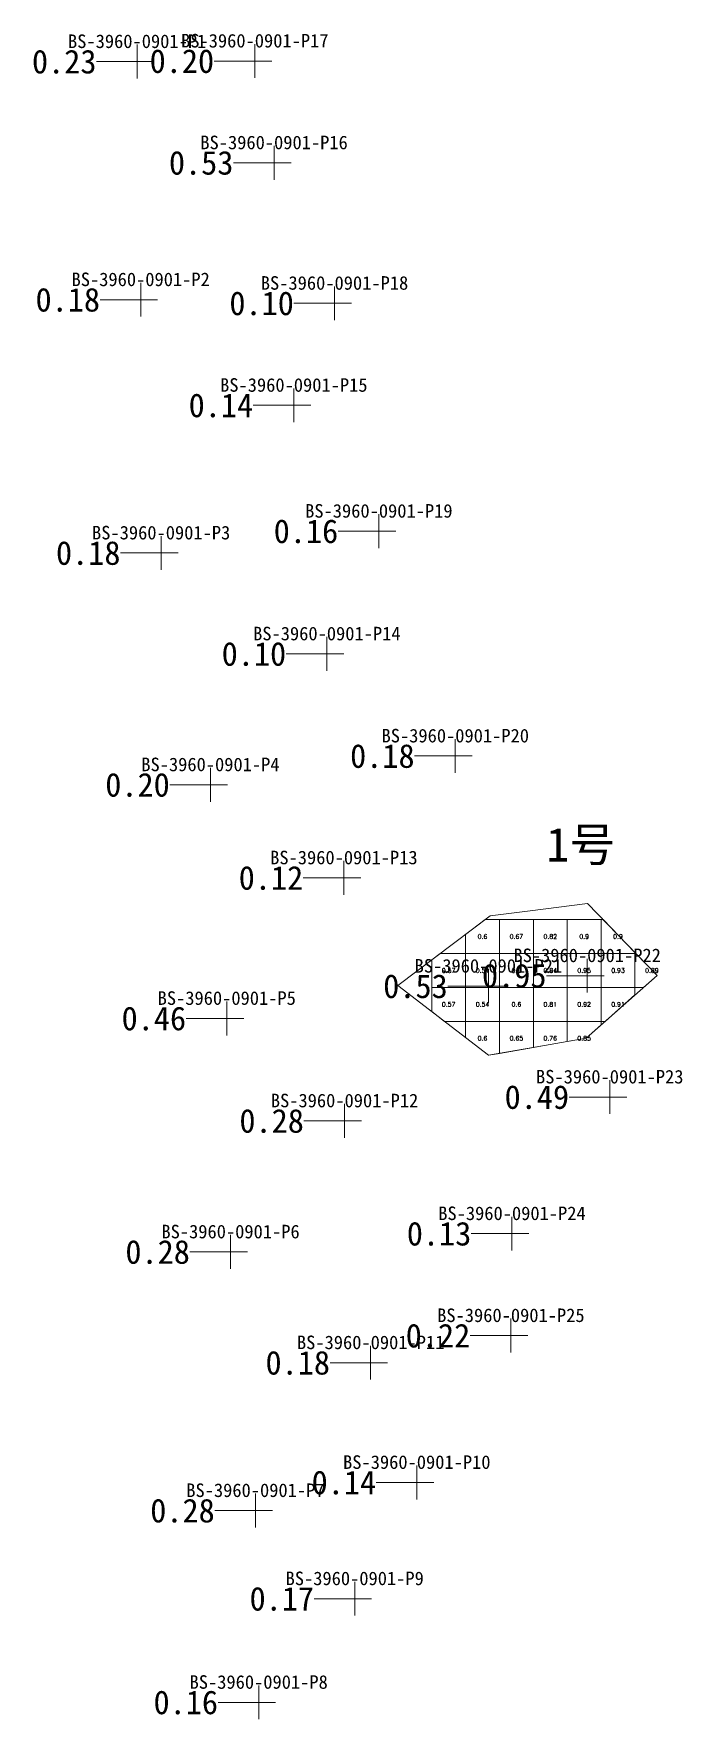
# Model space of a CAD drawing. Header units: inches. Extents: x 470045.2 to 470064.4, y 4349741.5 to 4349791.2.
import ezdxf
from ezdxf.enums import TextEntityAlignment as Align

# ---------------------------------------------------------------- set-up
doc = ezdxf.new("R2010")
doc.units = ezdxf.units.IN
doc.header["$MEASUREMENT"] = 0
for name, color, linetype, lineweight in [('0.500-1.000', 7, 'Continuous', 0), ('孔口文字', 7, 'Continuous', 0), ('点', 7, 'Continuous', 0), ('爆区方格网', 7, 'Continuous', 0), ('线条', 7, 'Continuous', 0), ('钻孔', 7, 'Continuous', 0)]:
    doc.layers.add(name, color=color, linetype=linetype, lineweight=lineweight)
doc.styles.add('3dmine_textStyle_1', font='txt.shx', dxfattribs={"height": 1, "bigfont": 'gbcbig.shx'})
doc.styles.add('3dmine_textStyle_2', font='宋体.ttf', dxfattribs={"height": 1})
doc.styles.add('3dmine_textStyle_3', font='simsunb.ttf', dxfattribs={"height": 1})

msp = doc.modelspace()

# ---------------------------------------------------------------- hatches: boundary and pattern name
at = {"layer": '钻孔', "linetype": 'Continuous', "lineweight": 0, "true_color": 0x808080, "extrusion": (0, 1, 0)}
for points in [[(-470049.266, 3950.359), (-470048.266, 3950.359), (-470048.266, 3956.359), (-470049.266, 3956.359)], [(-470052.74, 3949.93), (-470051.74, 3949.93), (-470051.74, 3955.93), (-470052.74, 3955.93)], [(-470049.371, 3950.367), (-470048.371, 3950.367), (-470048.371, 3956.367), (-470049.371, 3956.367)], [(-470055.094, 3950.24), (-470054.094, 3950.24), (-470054.094, 3956.24), (-470055.094, 3956.24)], [(-470053.892, 3950.247), (-470052.892, 3950.247), (-470052.892, 3956.247), (-470053.892, 3956.247)], [(-470056.403, 3949.715), (-470055.403, 3949.715), (-470055.403, 3956.715), (-470056.403, 3956.715)], [(-470049.975, 3949.633), (-470048.975, 3949.633), (-470048.975, 3956.633), (-470049.975, 3956.633)], [(-470054.867, 3949.976), (-470053.867, 3949.976), (-470053.867, 3956.976), (-470054.867, 3956.976)], [(-470058.659, 3950.382), (-470057.659, 3950.382), (-470057.659, 3957.382), (-470058.659, 3957.382)], [(-470051.43, 3949.659), (-470050.43, 3949.659), (-470050.43, 3957.659), (-470051.43, 3957.659)], [(-470055.37, 3950.055), (-470054.37, 3950.055), (-470054.37, 3958.055), (-470055.37, 3958.055)], [(-470051.912, 3949.713), (-470050.912, 3949.713), (-470050.912, 3958.713), (-470051.912, 3958.713)], [(-470063.22, 3949.694), (-470062.22, 3949.694), (-470062.22, 3959.694), (-470063.22, 3959.694)], [(-470055.39, 3949.742), (-470054.39, 3949.742), (-470054.39, 3959.742), (-470055.39, 3959.742)], [(-470060.333, 3950.206), (-470059.333, 3950.206), (-470059.333, 3960.206), (-470060.333, 3960.206)], [(-470052.024, 3950.402), (-470051.024, 3950.402), (-470051.024, 3960.402), (-470052.024, 3960.402)], [(-470060.301, 3950.399), (-470059.301, 3950.399), (-470059.301, 3960.399), (-470060.301, 3960.399)], [(-470056.161, 3949.679), (-470055.161, 3949.679), (-470055.161, 3960.679), (-470056.161, 3960.679)], [(-470057.523, 3949.826), (-470056.523, 3949.826), (-470056.523, 3960.826), (-470057.523, 3960.826)], [(-470052.758, 3949.899), (-470051.758, 3949.899), (-470051.758, 3960.899), (-470052.758, 3960.899)], [(-470055.69, 3949.843), (-470054.69, 3949.843), (-470054.69, 3960.843), (-470055.69, 3960.843)], [(-470052.855, 3949.604), (-470051.855, 3949.604), (-470051.855, 3960.604), (-470052.855, 3960.604)]]:
    msp.add_hatch(color=8, dxfattribs=at).paths.add_polyline_path(points, flags=0)
at = {"layer": '钻孔', "linetype": 'Continuous', "lineweight": 0, "true_color": 0x00ffff, "extrusion": (0, 1, 0)}
for points in [[(-470053.309, 3949.76), (-470052.309, 3949.76), (-470052.309, 3955.76), (-470053.309, 3955.76)], [(-470062.553, 3949.931), (-470061.553, 3949.931), (-470061.553, 3958.931), (-470062.553, 3958.931)], [(-470059.636, 3950.199), (-470058.636, 3950.199), (-470058.636, 3959.199), (-470059.636, 3959.199)]]:
    msp.add_hatch(color=4, dxfattribs=at).paths.add_polyline_path(points, flags=0)

# ---------------------------------------------------------------- linework, layer by layer
at = {"layer": '0.500-1.000', "color": 4, "linetype": 'Continuous', "lineweight": 0, "true_color": 0x00ffff}
msp.add_lwpolyline([(470063.616, 4349763.404), (470061.52, 4349761.557), (470060.297, 4349761.341), (470058.644, 4349761.051), (470055.963, 4349763.107), (470058.686, 4349765.16), (470059.875, 4349765.313), (470061.562, 4349765.53), (470063.616, 4349763.404)], dxfattribs=at)
at = {"layer": '点', "color": 138, "linetype": 'Continuous', "lineweight": 0, "true_color": 0x004c4c}
for points, elevation in [([(470048.266, 4349789.865), (470048.266, 4349790.865)], 3956.359), ([(470051.74, 4349789.881), (470051.74, 4349790.881)], 3955.93), ([(470048.766, 4349790.365), (470047.766, 4349790.365)], 3956.359), ([(470052.24, 4349790.381), (470051.24, 4349790.381)], 3955.93), ([(470052.309, 4349786.88), (470052.309, 4349787.88)], 3955.76), ([(470052.809, 4349787.38), (470051.809, 4349787.38)], 3955.76), ([(470048.371, 4349782.841), (470048.371, 4349783.841)], 3956.367), ([(470054.094, 4349782.735), (470054.094, 4349783.735)], 3956.24), ([(470048.871, 4349783.341), (470047.871, 4349783.341)], 3956.367), ([(470054.594, 4349783.235), (470053.594, 4349783.235)], 3956.24), ([(470052.892, 4349779.725), (470052.892, 4349780.725)], 3956.247), ([(470053.392, 4349780.225), (470052.392, 4349780.225)], 3956.247), ([(470055.403, 4349776.011), (470055.403, 4349777.011)], 3956.715), ([(470048.975, 4349775.369), (470048.975, 4349776.369)], 3956.633), ([(470055.903, 4349776.511), (470054.903, 4349776.511)], 3956.715), ([(470049.475, 4349775.869), (470048.475, 4349775.869)], 3956.633), ([(470053.867, 4349772.392), (470053.867, 4349773.392)], 3956.976), ([(470054.367, 4349772.892), (470053.367, 4349772.892)], 3956.976), ([(470057.659, 4349769.38), (470057.659, 4349770.38)], 3957.382), ([(470058.159, 4349769.88), (470057.159, 4349769.88)], 3957.382), ([(470050.43, 4349768.531), (470050.43, 4349769.531)], 3957.659), ([(470050.93, 4349769.031), (470049.93, 4349769.031)], 3957.659), ([(470054.37, 4349765.785), (470054.37, 4349766.785)], 3958.055), ([(470054.87, 4349766.285), (470053.87, 4349766.285)], 3958.055), ([(470061.553, 4349762.899), (470061.553, 4349763.899)], 3958.931), ([(470058.636, 4349762.589), (470058.636, 4349763.589)], 3959.199), ([(470062.053, 4349763.399), (470061.053, 4349763.399)], 3958.931), ([(470059.136, 4349763.089), (470058.136, 4349763.089)], 3959.199), ([(470050.912, 4349761.638), (470050.912, 4349762.638)], 3958.713), ([(470051.412, 4349762.138), (470050.412, 4349762.138)], 3958.713), ([(470062.22, 4349759.319), (470062.22, 4349760.319)], 3959.694), ([(470062.72, 4349759.819), (470061.72, 4349759.819)], 3959.694), ([(470054.39, 4349758.616), (470054.39, 4349759.616)], 3959.742), ([(470054.89, 4349759.116), (470053.89, 4349759.116)], 3959.742), ([(470059.333, 4349755.289), (470059.333, 4349756.289)], 3960.206), ([(470059.833, 4349755.789), (470058.833, 4349755.789)], 3960.206), ([(470051.024, 4349754.75), (470051.024, 4349755.75)], 3960.402), ([(470051.524, 4349755.25), (470050.524, 4349755.25)], 3960.402), ([(470059.301, 4349752.281), (470059.301, 4349753.281)], 3960.399), ([(470055.161, 4349751.481), (470055.161, 4349752.481)], 3960.679), ([(470059.801, 4349752.781), (470058.801, 4349752.781)], 3960.399), ([(470055.661, 4349751.981), (470054.661, 4349751.981)], 3960.679), ([(470056.523, 4349747.949), (470056.523, 4349748.949)], 3960.826), ([(470057.023, 4349748.449), (470056.023, 4349748.449)], 3960.826), ([(470051.758, 4349747.119), (470051.758, 4349748.119)], 3960.899), ([(470052.258, 4349747.619), (470051.258, 4349747.619)], 3960.899), ([(470054.69, 4349744.519), (470054.69, 4349745.519)], 3960.843), ([(470055.19, 4349745.019), (470054.19, 4349745.019)], 3960.843), ([(470051.855, 4349741.462), (470051.855, 4349742.462)], 3960.604), ([(470052.355, 4349741.962), (470051.355, 4349741.962)], 3960.604)]:
    msp.add_lwpolyline(points, dxfattribs=dict(at, elevation=elevation))
at = {"layer": '爆区方格网', "color": 4, "linetype": 'Continuous', "lineweight": 0, "true_color": 0x00ffff, "elevation": 3958.931}
for points in [[(470058.964, 4349764.052), (470057.964, 4349764.052), (470057.964, 4349764.616), (470058.542, 4349765.052), (470058.964, 4349765.052), (470058.964, 4349764.052)], [(470059.964, 4349764.052), (470058.964, 4349764.052), (470058.964, 4349765.052), (470059.964, 4349765.052), (470059.964, 4349764.052)], [(470060.964, 4349764.052), (470059.964, 4349764.052), (470059.964, 4349765.052), (470060.964, 4349765.052), (470060.964, 4349764.052)], [(470061.964, 4349764.052), (470060.964, 4349764.052), (470060.964, 4349765.052), (470061.964, 4349765.052), (470061.964, 4349764.052)], [(470062.964, 4349764.079), (470062.964, 4349764.052), (470061.964, 4349764.052), (470061.964, 4349765.052), (470062.024, 4349765.052), (470062.964, 4349764.079)], [(470057.964, 4349763.052), (470056.964, 4349763.052), (470056.964, 4349763.862), (470057.216, 4349764.052), (470057.964, 4349764.052), (470057.964, 4349763.052)], [(470058.964, 4349763.052), (470057.964, 4349763.052), (470057.964, 4349764.052), (470058.964, 4349764.052), (470058.964, 4349763.052)], [(470059.964, 4349763.052), (470058.964, 4349763.052), (470058.964, 4349764.052), (470059.964, 4349764.052), (470059.964, 4349763.052)], [(470060.964, 4349763.052), (470059.964, 4349763.052), (470059.964, 4349764.052), (470060.964, 4349764.052), (470060.964, 4349763.052)], [(470061.964, 4349763.052), (470060.964, 4349763.052), (470060.964, 4349764.052), (470061.964, 4349764.052), (470061.964, 4349763.052)], [(470062.964, 4349763.052), (470061.964, 4349763.052), (470061.964, 4349764.052), (470062.964, 4349764.052), (470062.964, 4349763.052)], [(470063.616, 4349763.404), (470063.216, 4349763.052), (470062.964, 4349763.052), (470062.964, 4349764.052), (470062.99, 4349764.052), (470063.616, 4349763.404)], [(470057.964, 4349762.052), (470057.339, 4349762.052), (470056.964, 4349762.34), (470056.964, 4349763.052), (470057.964, 4349763.052), (470057.964, 4349762.052)], [(470058.964, 4349762.052), (470057.964, 4349762.052), (470057.964, 4349763.052), (470058.964, 4349763.052), (470058.964, 4349762.052)], [(470059.964, 4349762.052), (470058.964, 4349762.052), (470058.964, 4349763.052), (470059.964, 4349763.052), (470059.964, 4349762.052)], [(470060.964, 4349762.052), (470059.964, 4349762.052), (470059.964, 4349763.052), (470060.964, 4349763.052), (470060.964, 4349762.052)], [(470061.964, 4349762.052), (470060.964, 4349762.052), (470060.964, 4349763.052), (470061.964, 4349763.052), (470061.964, 4349762.052)], [(470062.964, 4349762.83), (470062.082, 4349762.052), (470061.964, 4349762.052), (470061.964, 4349763.052), (470062.964, 4349763.052), (470062.964, 4349762.83)], [(470058.964, 4349761.107), (470058.65, 4349761.052), (470058.643, 4349761.052), (470057.964, 4349761.573), (470057.964, 4349762.052), (470058.964, 4349762.052), (470058.964, 4349761.107)], [(470059.964, 4349761.283), (470058.964, 4349761.107), (470058.964, 4349762.052), (470059.964, 4349762.052), (470059.964, 4349761.283)], [(470060.964, 4349761.459), (470060.297, 4349761.341), (470059.964, 4349761.283), (470059.964, 4349762.052), (470060.964, 4349762.052), (470060.964, 4349761.459)], [(470061.964, 4349761.948), (470061.52, 4349761.557), (470060.964, 4349761.459), (470060.964, 4349762.052), (470061.964, 4349762.052), (470061.964, 4349761.948)]]:
    msp.add_lwpolyline(points, dxfattribs=at)
at = {"layer": '线条', "color": 138, "linetype": 'Continuous', "lineweight": 0, "true_color": 0x004c4c}
for points, elevation in [([(470048.266, 4349790.365), (470048.266, 4349790.365), (470048.266, 4349790.365)], 3956.359), ([(470051.74, 4349790.381), (470051.74, 4349790.381), (470051.74, 4349790.381)], 3955.93), ([(470052.309, 4349787.38), (470052.309, 4349787.38), (470052.309, 4349787.38)], 3955.76), ([(470048.371, 4349783.341), (470048.371, 4349783.341), (470048.371, 4349783.341)], 3956.367), ([(470054.094, 4349783.235), (470054.094, 4349783.235), (470054.094, 4349783.235)], 3956.24), ([(470052.892, 4349780.225), (470052.892, 4349780.225), (470052.892, 4349780.225)], 3956.247), ([(470055.403, 4349776.511), (470055.403, 4349776.511), (470055.403, 4349776.511)], 3956.715), ([(470048.975, 4349775.869), (470048.975, 4349775.869), (470048.975, 4349775.869)], 3956.633), ([(470053.867, 4349772.892), (470053.867, 4349772.892), (470053.867, 4349772.892)], 3956.976), ([(470057.659, 4349769.88), (470057.659, 4349769.88), (470057.659, 4349769.88)], 3957.382), ([(470050.43, 4349769.031), (470050.43, 4349769.031), (470050.43, 4349769.031)], 3957.659), ([(470054.37, 4349766.285), (470054.37, 4349766.285), (470054.37, 4349766.285)], 3958.055), ([(470061.553, 4349763.399), (470061.553, 4349763.399), (470061.553, 4349763.399)], 3958.931), ([(470058.636, 4349763.089), (470058.636, 4349763.089), (470058.636, 4349763.089)], 3959.199), ([(470050.912, 4349762.138), (470050.912, 4349762.138), (470050.912, 4349762.138)], 3958.713), ([(470062.22, 4349759.819), (470062.22, 4349759.819), (470062.22, 4349759.819)], 3959.694), ([(470054.39, 4349759.116), (470054.39, 4349759.116), (470054.39, 4349759.116)], 3959.742), ([(470059.333, 4349755.789), (470059.333, 4349755.789), (470059.333, 4349755.789)], 3960.206), ([(470051.024, 4349755.25), (470051.024, 4349755.25), (470051.024, 4349755.25)], 3960.402), ([(470059.301, 4349752.781), (470059.301, 4349752.781), (470059.301, 4349752.781)], 3960.399), ([(470055.161, 4349751.981), (470055.161, 4349751.981), (470055.161, 4349751.981)], 3960.679), ([(470056.523, 4349748.449), (470056.523, 4349748.449), (470056.523, 4349748.449)], 3960.826), ([(470051.758, 4349747.619), (470051.758, 4349747.619), (470051.758, 4349747.619)], 3960.899), ([(470054.69, 4349745.019), (470054.69, 4349745.019), (470054.69, 4349745.019)], 3960.843), ([(470051.855, 4349741.962), (470051.855, 4349741.962), (470051.855, 4349741.962)], 3960.604)]:
    msp.add_lwpolyline(points, dxfattribs=dict(at, elevation=elevation))
at = {"layer": '钻孔', "color": 8, "linetype": 'Continuous', "lineweight": 0, "true_color": 0x808080}
for points, elevation in [([(470048.266, 4349790.365), (470047.066, 4349790.365)], 3956.359), ([(470048.266, 4349790.365), (470047.066, 4349790.365)], 3950.359), ([(470051.74, 4349790.381), (470050.54, 4349790.381)], 3955.93), ([(470051.74, 4349790.381), (470050.54, 4349790.381)], 3949.93), ([(470048.371, 4349783.341), (470047.171, 4349783.341)], 3956.367), ([(470048.371, 4349783.341), (470047.171, 4349783.341)], 3950.367), ([(470054.094, 4349783.235), (470052.894, 4349783.235)], 3956.24), ([(470054.094, 4349783.235), (470052.894, 4349783.235)], 3950.24), ([(470052.892, 4349780.225), (470051.692, 4349780.225)], 3956.247), ([(470052.892, 4349780.225), (470051.692, 4349780.225)], 3950.247), ([(470055.403, 4349776.511), (470054.203, 4349776.511)], 3956.715), ([(470055.403, 4349776.511), (470054.203, 4349776.511)], 3949.715), ([(470048.975, 4349775.869), (470047.775, 4349775.869)], 3956.633), ([(470048.975, 4349775.869), (470047.775, 4349775.869)], 3949.633), ([(470053.867, 4349772.892), (470052.667, 4349772.892)], 3956.976), ([(470053.867, 4349772.892), (470052.667, 4349772.892)], 3949.976), ([(470057.659, 4349769.88), (470056.459, 4349769.88)], 3957.382), ([(470057.659, 4349769.88), (470056.459, 4349769.88)], 3950.382), ([(470050.43, 4349769.031), (470049.23, 4349769.031)], 3957.659), ([(470050.43, 4349769.031), (470049.23, 4349769.031)], 3949.659), ([(470054.37, 4349766.285), (470053.17, 4349766.285)], 3958.055), ([(470054.37, 4349766.285), (470053.17, 4349766.285)], 3950.055), ([(470050.912, 4349762.138), (470049.712, 4349762.138)], 3958.713), ([(470050.912, 4349762.138), (470049.712, 4349762.138)], 3949.713), ([(470062.22, 4349759.819), (470061.02, 4349759.819)], 3959.694), ([(470062.22, 4349759.819), (470061.02, 4349759.819)], 3949.694), ([(470054.39, 4349759.116), (470053.19, 4349759.116)], 3959.742), ([(470054.39, 4349759.116), (470053.19, 4349759.116)], 3949.742), ([(470059.333, 4349755.789), (470058.133, 4349755.789)], 3960.206), ([(470059.333, 4349755.789), (470058.133, 4349755.789)], 3950.206), ([(470051.024, 4349755.25), (470049.824, 4349755.25)], 3960.402), ([(470051.024, 4349755.25), (470049.824, 4349755.25)], 3950.402), ([(470059.301, 4349752.781), (470058.101, 4349752.781)], 3960.399), ([(470059.301, 4349752.781), (470058.101, 4349752.781)], 3950.399), ([(470055.161, 4349751.981), (470053.961, 4349751.981)], 3960.679), ([(470055.161, 4349751.981), (470053.961, 4349751.981)], 3949.679), ([(470056.523, 4349748.449), (470055.323, 4349748.449)], 3960.826), ([(470056.523, 4349748.449), (470055.323, 4349748.449)], 3949.826), ([(470051.758, 4349747.619), (470050.558, 4349747.619)], 3960.899), ([(470051.758, 4349747.619), (470050.558, 4349747.619)], 3949.899), ([(470054.69, 4349745.019), (470053.49, 4349745.019)], 3960.843), ([(470054.69, 4349745.019), (470053.49, 4349745.019)], 3949.843), ([(470051.855, 4349741.962), (470050.655, 4349741.962)], 3960.604), ([(470051.855, 4349741.962), (470050.655, 4349741.962)], 3949.604)]:
    msp.add_lwpolyline(points, dxfattribs=dict(at, elevation=elevation))
at = {"layer": '钻孔', "color": 4, "linetype": 'Continuous', "lineweight": 0, "true_color": 0x00ffff}
for points, elevation in [([(470052.309, 4349787.38), (470051.109, 4349787.38)], 3955.76), ([(470052.309, 4349787.38), (470051.109, 4349787.38)], 3949.76), ([(470061.553, 4349763.399), (470060.353, 4349763.399)], 3958.931), ([(470061.553, 4349763.399), (470060.353, 4349763.399)], 3949.931), ([(470058.636, 4349763.089), (470057.436, 4349763.089)], 3959.199), ([(470058.636, 4349763.089), (470057.436, 4349763.089)], 3950.199)]:
    msp.add_lwpolyline(points, dxfattribs=dict(at, elevation=elevation))

# ---------------------------------------------------------------- texts
at = {"color": 7, "linetype": 'Continuous', "lineweight": 0, "style": '3dmine_textStyle_2'}
msp.add_text('1号', height=1, dxfattribs=at).set_placement((470060.347, 4349766.767, 1982.732))
at = {"color": 4, "linetype": 'Continuous', "lineweight": 0, "true_color": 0x00ffff, "style": '3dmine_textStyle_1'}
for s, p in [('0.6', (470058.464, 4349764.552, 3958.931)), ('0.67', (470059.464, 4349764.552, 3958.931)), ('0.82', (470060.464, 4349764.552, 3958.931)), ('0.9', (470061.464, 4349764.552, 3958.931)), ('0.9', (470062.464, 4349764.552, 3958.931)), ('0.57', (470057.464, 4349763.552, 3958.931)), ('0.54', (470058.464, 4349763.552, 3958.931)), ('0.6', (470059.464, 4349763.552, 3958.931)), ('0.84', (470060.464, 4349763.552, 3958.931)), ('0.95', (470061.464, 4349763.552, 3958.931)), ('0.93', (470062.464, 4349763.552, 3958.931)), ('0.89', (470063.464, 4349763.552, 3958.931)), ('0.57', (470057.464, 4349762.552, 3958.931)), ('0.54', (470058.464, 4349762.552, 3958.931)), ('0.6', (470059.464, 4349762.552, 3958.931)), ('0.81', (470060.464, 4349762.552, 3958.931)), ('0.92', (470061.464, 4349762.552, 3958.931)), ('0.91', (470062.464, 4349762.552, 3958.931)), ('0.6', (470058.464, 4349761.552, 3958.931)), ('0.65', (470059.464, 4349761.552, 3958.931)), ('0.76', (470060.464, 4349761.552, 3958.931)), ('0.85', (470061.464, 4349761.552, 3958.931))]:
    msp.add_text(s, height=0.1333, dxfattribs=at).set_placement(p, align=Align.MIDDLE_CENTER)
at = {"layer": '孔口文字', "color": 138, "linetype": 'Continuous', "lineweight": 0, "true_color": 0x004c4c, "style": '3dmine_textStyle_3'}
for s, p in [('BS-3960-0901-P1', (470048.266, 4349790.765, 3956.359)), ('BS-3960-0901-P17', (470051.74, 4349790.781, 3955.93)), ('BS-3960-0901-P16', (470052.309, 4349787.78, 3955.76)), ('BS-3960-0901-P2', (470048.371, 4349783.741, 3956.367)), ('BS-3960-0901-P18', (470054.094, 4349783.635, 3956.24)), ('BS-3960-0901-P15', (470052.892, 4349780.625, 3956.247)), ('BS-3960-0901-P19', (470055.403, 4349776.911, 3956.715)), ('BS-3960-0901-P3', (470048.975, 4349776.269, 3956.633)), ('BS-3960-0901-P14', (470053.867, 4349773.292, 3956.976)), ('BS-3960-0901-P20', (470057.659, 4349770.28, 3957.382)), ('BS-3960-0901-P4', (470050.43, 4349769.431, 3957.659)), ('BS-3960-0901-P13', (470054.37, 4349766.685, 3958.055)), ('BS-3960-0901-P21', (470058.636, 4349763.489, 3959.199)), ('BS-3960-0901-P22', (470061.553, 4349763.799, 3958.931)), ('BS-3960-0901-P5', (470050.912, 4349762.538, 3958.713)), ('BS-3960-0901-P23', (470062.22, 4349760.219, 3959.694)), ('BS-3960-0901-P12', (470054.39, 4349759.516, 3959.742)), ('BS-3960-0901-P24', (470059.333, 4349756.189, 3960.206)), ('BS-3960-0901-P6', (470051.024, 4349755.65, 3960.402)), ('BS-3960-0901-P25', (470059.301, 4349753.181, 3960.399)), ('BS-3960-0901-P11', (470055.161, 4349752.381, 3960.679)), ('BS-3960-0901-P10', (470056.523, 4349748.849, 3960.826)), ('BS-3960-0901-P7', (470051.758, 4349748.019, 3960.899)), ('BS-3960-0901-P9', (470054.69, 4349745.419, 3960.843)), ('BS-3960-0901-P8', (470051.855, 4349742.362, 3960.604))]:
    msp.add_text(s, height=0.4, dxfattribs=at).set_placement(p, align=Align.CENTER)
at = {"layer": '钻孔', "color": 8, "linetype": 'Continuous', "lineweight": 0, "true_color": 0x808080, "style": '3dmine_textStyle_3'}
for s, p in [('0.23', (470047.066, 4349790.365, 3956.359)), ('0.20', (470050.54, 4349790.381, 3955.93)), ('0.18', (470047.171, 4349783.341, 3956.367)), ('0.10', (470052.894, 4349783.235, 3956.24)), ('0.14', (470051.692, 4349780.225, 3956.247)), ('0.16', (470054.203, 4349776.511, 3956.715)), ('0.18', (470047.775, 4349775.869, 3956.633)), ('0.10', (470052.667, 4349772.892, 3956.976)), ('0.18', (470056.459, 4349769.88, 3957.382)), ('0.20', (470049.23, 4349769.031, 3957.659)), ('0.12', (470053.17, 4349766.285, 3958.055)), ('0.46', (470049.712, 4349762.138, 3958.713)), ('0.49', (470061.02, 4349759.819, 3959.694)), ('0.28', (470053.19, 4349759.116, 3959.742)), ('0.13', (470058.133, 4349755.789, 3960.206)), ('0.28', (470049.824, 4349755.25, 3960.402)), ('0.22', (470058.101, 4349752.781, 3960.399)), ('0.18', (470053.961, 4349751.981, 3960.679)), ('0.14', (470055.323, 4349748.449, 3960.826)), ('0.28', (470050.558, 4349747.619, 3960.899)), ('0.17', (470053.49, 4349745.019, 3960.843)), ('0.16', (470050.655, 4349741.962, 3960.604))]:
    msp.add_text(s, height=0.7, dxfattribs=at).set_placement(p, align=Align.MIDDLE_RIGHT)
at = {"layer": '钻孔', "color": 4, "linetype": 'Continuous', "lineweight": 0, "true_color": 0x00ffff, "style": '3dmine_textStyle_3'}
for s, p in [('0.53', (470051.109, 4349787.38, 3955.76)), ('0.95', (470060.353, 4349763.399, 3958.931)), ('0.53', (470057.436, 4349763.089, 3959.199))]:
    msp.add_text(s, height=0.7, dxfattribs=at).set_placement(p, align=Align.MIDDLE_RIGHT)

doc.saveas('drawing.dxf')
